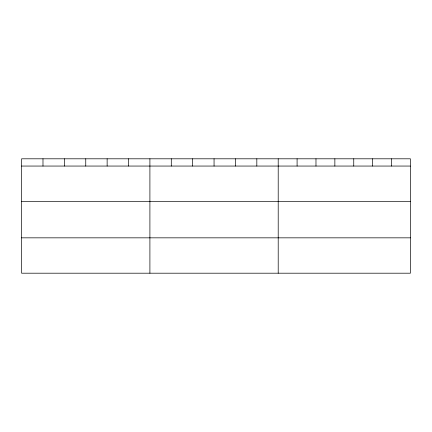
<?xml version="1.0" encoding="UTF-8"?>
<svg xmlns="http://www.w3.org/2000/svg" width="432" height="432" viewBox="0 0 432 432"><rect width="100%" height="100%" fill="white"/><g stroke="black" fill="none" stroke-linecap="round" stroke-linejoin="round"><path stroke-width="0.65" d="M410.4 166.055L410.4 273.197L21.6 273.197L21.6 158.803L410.4 158.803L410.4 166.055L21.6 166.055M21.6 201.409L410.4 201.409M21.6 237.838L410.4 237.838M391.516 158.803L391.516 166.055M372.632 158.803L372.632 166.055M353.749 158.803L353.749 166.055M334.859 158.803L334.859 166.055M315.976 158.803L315.976 166.055M297.092 158.803L297.092 166.055M278.208 158.803L278.208 273.197M256.824 158.803L256.824 166.055M235.44 158.803L235.44 166.055M214.056 158.803L214.056 166.055M192.672 158.803L192.672 166.055M171.288 158.803L171.288 166.055M149.904 158.803L149.904 273.197M128.52 158.803L128.52 166.055M107.136 158.803L107.136 166.055M85.752 158.803L85.752 166.055M64.368 158.803L64.368 166.055M42.984 158.803L42.984 166.055"/></g></svg>
